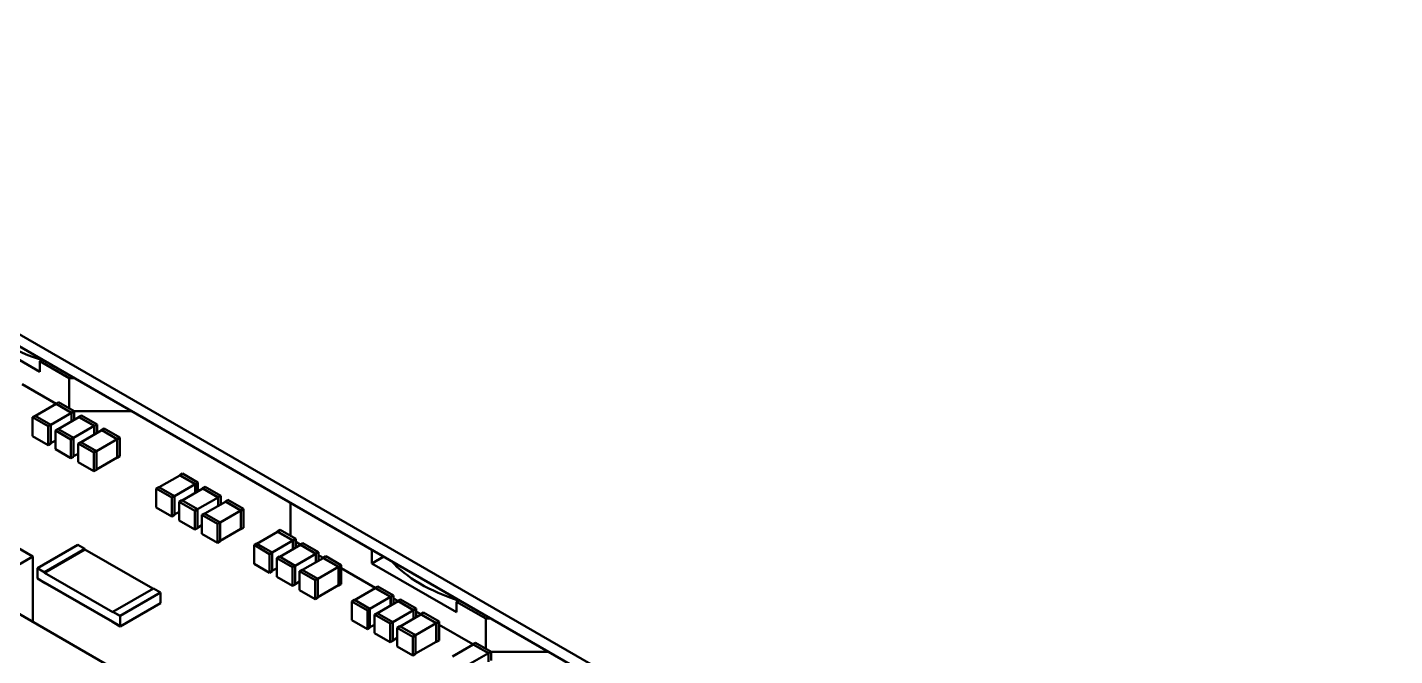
# Model space of a CAD drawing. Header units: millimetres. Extents: x 3324 to 4967, y 672 to 1683.
# Drawn here: x 4260.5 to 4334.7, y 1469.1 to 1503.3 of the extents above; entities that cross this region are included whole.
import ezdxf

# ---------------------------------------------------------------- set-up
doc = ezdxf.new("R2010")
doc.units = ezdxf.units.MM
doc.header["$LTSCALE"] = 1.8
doc.layers.add('외형선(ISO)', color=7, linetype='Continuous', lineweight=50)
doc.layers.add('좁은 외형선(ISO)', color=7, linetype='Continuous', lineweight=35)

msp = doc.modelspace()

# ---------------------------------------------------------------- linework, layer by layer
at = {"layer": '외형선(ISO)'}
for p, q in [((4206.535, 1517.477), (4342.229, 1439.134)), ((4341.663, 1438.807), (4206.535, 1516.823)), ((4261.124, 1484.565), (4256.528, 1487.219)), ((4261.124, 1485.136), (4261.271, 1485.222)), ((4262.715, 1484.218), (4261.124, 1485.136)), ((4261.124, 1485.136), (4261.124, 1484.565)), ((4262.008, 1482.83), (4260.169, 1483.891)), ((4262.715, 1484.218), (4262.715, 1482.585)), ((4263.01, 1484.218), (4262.715, 1484.218)), ((4262.149, 1482.911), (4262.008, 1482.83)), ((4262.149, 1482.911), (4262.998, 1482.422)), ((4260.877, 1482.177), (4260.735, 1482.095)), ((4260.877, 1482.177), (4261.725, 1481.687)), ((4262.016, 1482.815), (4260.894, 1482.167)), ((4262.848, 1482.335), (4261.725, 1481.686)), ((4262.008, 1482.83), (4262.856, 1482.34)), ((4262.008, 1482.83), (4262.008, 1482.81)), ((4262.016, 1482.815), (4262.848, 1482.335)), ((4262.848, 1482.335), (4262.848, 1481.866)), ((4262.998, 1482.422), (4262.856, 1482.34)), ((4262.856, 1482.34), (4262.856, 1481.871)), ((4262.998, 1482.422), (4266.121, 1482.422)), ((4262.998, 1482.422), (4262.998, 1481.953)), ((4263.387, 1482.197), (4263.245, 1482.115)), ((4263.245, 1482.115), (4264.094, 1481.626)), ((4263.245, 1482.115), (4263.245, 1482.095)), ((4263.387, 1482.197), (4264.235, 1481.707)), ((4260.735, 1482.095), (4261.584, 1481.605)), ((4260.735, 1482.095), (4260.735, 1481.074)), ((4261.725, 1481.687), (4261.584, 1481.605)), ((4261.584, 1481.605), (4261.584, 1480.584)), ((4261.725, 1481.687), (4261.725, 1480.666)), ((4262.114, 1481.462), (4261.973, 1481.381)), ((4261.973, 1481.381), (4262.821, 1480.891)), ((4261.973, 1481.381), (4261.973, 1480.36)), ((4262.114, 1481.462), (4262.962, 1480.972)), ((4263.254, 1482.1), (4262.131, 1481.452)), ((4264.085, 1481.62), (4262.962, 1480.972)), ((4263.254, 1482.1), (4264.085, 1481.62)), ((4264.491, 1481.386), (4263.369, 1480.738)), ((4264.085, 1481.62), (4264.085, 1481.152)), ((4264.235, 1481.707), (4264.094, 1481.626)), ((4264.094, 1481.626), (4264.094, 1481.156)), ((4264.235, 1481.707), (4264.235, 1481.238)), ((4264.624, 1481.483), (4264.483, 1481.401)), ((4264.483, 1481.401), (4265.331, 1480.911)), ((4264.483, 1481.401), (4264.483, 1481.381)), ((4264.491, 1481.386), (4265.323, 1480.906)), ((4264.624, 1481.483), (4265.473, 1480.993)), ((4260.735, 1481.074), (4261.584, 1480.584)), ((4261.725, 1480.666), (4261.584, 1480.584)), ((4261.973, 1480.829), (4261.725, 1480.686)), ((4262.962, 1480.972), (4262.821, 1480.891)), ((4262.821, 1480.891), (4262.821, 1479.87)), ((4262.962, 1480.972), (4262.962, 1479.952)), ((4263.351, 1480.748), (4263.21, 1480.666)), ((4263.21, 1480.666), (4264.058, 1480.176)), ((4263.21, 1480.666), (4263.21, 1479.646)), ((4263.351, 1480.748), (4264.2, 1480.258)), ((4265.323, 1480.906), (4264.2, 1480.257)), ((4265.323, 1480.906), (4265.323, 1479.906)), ((4265.473, 1480.993), (4265.331, 1480.911)), ((4265.331, 1480.911), (4265.331, 1479.89)), ((4265.473, 1480.993), (4265.473, 1479.972)), ((4261.973, 1480.36), (4262.821, 1479.87)), ((4262.962, 1479.952), (4262.821, 1479.87)), ((4263.21, 1480.115), (4262.962, 1479.972)), ((4264.2, 1480.258), (4264.058, 1480.176)), ((4264.058, 1480.176), (4264.058, 1479.156)), ((4264.2, 1480.258), (4264.2, 1479.237)), ((4265.323, 1479.906), (4264.2, 1479.257)), ((4265.314, 1479.9), (4265.331, 1479.89)), ((4265.473, 1479.972), (4265.331, 1479.89)), ((4263.21, 1479.646), (4264.058, 1479.156)), ((4264.2, 1479.237), (4264.058, 1479.156)), ((4268.734, 1478.936), (4267.611, 1478.288)), ((4269.565, 1478.456), (4268.443, 1477.808)), ((4268.867, 1479.033), (4268.725, 1478.951)), ((4268.725, 1478.951), (4269.574, 1478.462)), ((4268.725, 1478.951), (4268.725, 1478.931)), ((4268.734, 1478.936), (4269.565, 1478.456)), ((4268.867, 1479.033), (4269.715, 1478.543)), ((4269.565, 1478.456), (4269.565, 1477.988)), ((4269.715, 1478.543), (4269.574, 1478.462)), ((4269.574, 1478.462), (4269.574, 1477.993)), ((4269.715, 1478.543), (4269.715, 1478.074)), ((4267.594, 1478.298), (4267.453, 1478.217)), ((4267.453, 1478.217), (4268.301, 1477.727)), ((4267.453, 1478.217), (4267.453, 1477.196)), ((4267.594, 1478.298), (4268.443, 1477.808)), ((4268.443, 1477.808), (4268.301, 1477.727)), ((4268.301, 1477.727), (4268.301, 1476.706)), ((4268.443, 1477.808), (4268.443, 1476.788)), ((4269.971, 1478.222), (4268.849, 1477.574)), ((4270.803, 1477.742), (4269.68, 1477.094)), ((4270.104, 1478.319), (4269.963, 1478.237)), ((4269.963, 1478.237), (4270.811, 1477.747)), ((4269.963, 1478.237), (4269.963, 1478.217)), ((4269.971, 1478.222), (4270.803, 1477.742)), ((4270.104, 1478.319), (4270.953, 1477.829)), ((4270.803, 1477.742), (4270.803, 1477.273)), ((4270.953, 1477.829), (4270.811, 1477.747)), ((4270.811, 1477.747), (4270.811, 1477.278)), ((4270.953, 1477.829), (4270.953, 1477.36)), ((4267.453, 1477.196), (4268.301, 1476.706)), ((4268.69, 1476.951), (4268.443, 1476.808)), ((4268.831, 1477.584), (4268.69, 1477.502)), ((4268.69, 1477.502), (4269.539, 1477.012)), ((4268.69, 1477.502), (4268.69, 1476.482)), ((4268.831, 1477.584), (4269.68, 1477.094)), ((4269.68, 1477.094), (4269.539, 1477.012)), ((4269.539, 1477.012), (4269.539, 1475.992)), ((4269.68, 1477.094), (4269.68, 1476.073)), ((4271.209, 1477.508), (4270.086, 1476.859)), ((4272.04, 1477.027), (4270.917, 1476.379)), ((4271.342, 1477.604), (4271.2, 1477.523)), ((4271.2, 1477.523), (4272.049, 1477.033)), ((4271.2, 1477.523), (4271.2, 1477.503)), ((4271.209, 1477.508), (4272.04, 1477.027)), ((4271.342, 1477.604), (4272.19, 1477.114)), ((4272.04, 1477.027), (4272.04, 1476.027)), ((4272.19, 1477.114), (4272.049, 1477.033)), ((4272.049, 1477.033), (4272.049, 1476.012)), ((4272.19, 1477.114), (4272.19, 1476.094)), ((4274.736, 1475.645), (4274.736, 1477.448)), ((4268.443, 1476.788), (4268.301, 1476.706)), ((4268.69, 1476.482), (4269.539, 1475.992)), ((4269.927, 1476.236), (4269.68, 1476.093)), ((4270.069, 1476.869), (4269.927, 1476.788)), ((4269.927, 1476.788), (4270.776, 1476.298)), ((4269.927, 1476.788), (4269.927, 1475.767)), ((4270.069, 1476.869), (4270.917, 1476.38)), ((4270.917, 1476.38), (4270.776, 1476.298)), ((4270.776, 1476.298), (4270.776, 1475.277)), ((4270.917, 1476.38), (4270.917, 1475.359)), ((4260.753, 1474.532), (4258.437, 1475.869)), ((4269.68, 1476.073), (4269.539, 1475.992)), ((4269.927, 1475.767), (4270.776, 1475.277)), ((4272.04, 1476.027), (4270.917, 1475.379)), ((4272.031, 1476.022), (4272.049, 1476.012)), ((4272.19, 1476.094), (4272.049, 1476.012)), ((4274.037, 1475.875), (4272.915, 1475.226)), ((4274.17, 1475.971), (4274.029, 1475.89)), ((4274.029, 1475.89), (4274.877, 1475.4)), ((4274.029, 1475.89), (4274.029, 1475.87)), ((4274.037, 1475.875), (4274.869, 1475.394)), ((4274.17, 1475.971), (4275.019, 1475.481)), ((4275.019, 1475.481), (4274.877, 1475.4)), ((4275.019, 1475.481), (4275.019, 1475.012)), ((4263.192, 1475.165), (4261, 1473.899)), ((4263.581, 1474.94), (4261.389, 1473.675)), ((4263.581, 1474.912), (4261.389, 1473.646)), ((4263.192, 1475.165), (4263.581, 1474.94)), ((4263.581, 1474.94), (4263.581, 1474.912)), ((4263.581, 1474.912), (4267.269, 1472.783)), ((4270.917, 1475.359), (4270.776, 1475.277)), ((4272.897, 1475.236), (4272.756, 1475.155)), ((4272.756, 1475.155), (4273.604, 1474.665)), ((4272.756, 1475.155), (4272.756, 1474.134)), ((4272.897, 1475.236), (4273.746, 1474.747)), ((4273.746, 1474.747), (4273.604, 1474.665)), ((4274.869, 1475.394), (4273.746, 1474.746)), ((4273.746, 1474.747), (4273.746, 1473.726)), ((4275.275, 1475.16), (4274.152, 1474.512)), ((4274.869, 1475.394), (4274.869, 1474.926)), ((4274.877, 1475.4), (4274.877, 1474.931)), ((4275.266, 1475.175), (4275.019, 1475.318)), ((4275.408, 1475.257), (4275.266, 1475.175)), ((4275.266, 1475.175), (4276.115, 1474.685)), ((4275.266, 1475.175), (4275.266, 1475.155)), ((4275.275, 1475.16), (4276.106, 1474.68)), ((4275.408, 1475.257), (4276.256, 1474.767)), ((4276.256, 1474.767), (4276.115, 1474.685)), ((4276.256, 1474.767), (4276.256, 1474.298)), ((4279.155, 1474.155), (4279.155, 1474.896)), ((4252.763, 1469.919), (4260.753, 1474.532)), ((4260.753, 1474.532), (4260.753, 1470.98)), ((4272.756, 1474.134), (4273.604, 1473.644)), ((4273.604, 1474.665), (4273.604, 1473.644)), ((4274.135, 1474.522), (4273.993, 1474.44)), ((4273.993, 1474.44), (4274.842, 1473.95)), ((4273.993, 1474.44), (4273.993, 1473.42)), ((4274.135, 1474.522), (4274.983, 1474.032)), ((4274.983, 1474.032), (4274.842, 1473.95)), ((4274.842, 1473.95), (4274.842, 1472.93)), ((4276.106, 1474.68), (4274.983, 1474.032)), ((4274.983, 1474.032), (4274.983, 1473.011)), ((4276.512, 1474.446), (4275.39, 1473.798)), ((4276.106, 1474.68), (4276.106, 1474.211)), ((4276.115, 1474.685), (4276.115, 1474.216)), ((4277.344, 1473.966), (4276.221, 1473.317)), ((4276.504, 1474.461), (4276.256, 1474.604)), ((4276.645, 1474.542), (4276.504, 1474.461)), ((4276.504, 1474.461), (4277.352, 1473.971)), ((4276.504, 1474.461), (4276.504, 1474.441)), ((4276.512, 1474.446), (4277.344, 1473.966)), ((4276.645, 1474.542), (4277.494, 1474.052)), ((4277.344, 1473.966), (4277.344, 1472.965)), ((4277.494, 1474.052), (4277.352, 1473.971)), ((4277.352, 1473.971), (4277.352, 1472.95)), ((4277.494, 1474.052), (4277.494, 1473.032)), ((4279.155, 1474.155), (4279.798, 1474.525)), ((4283.751, 1471.501), (4279.155, 1474.155)), ((4261, 1473.328), (4261, 1473.899)), ((4261, 1473.899), (4261.389, 1473.675)), ((4261.425, 1473.083), (4261, 1473.328)), ((4261.389, 1473.675), (4261.389, 1473.646)), ((4261.389, 1473.646), (4265.101, 1471.503)), ((4273.746, 1473.726), (4273.604, 1473.644)), ((4273.993, 1473.889), (4273.746, 1473.746)), ((4273.993, 1473.42), (4274.842, 1472.93)), ((4275.372, 1473.808), (4275.231, 1473.726)), ((4275.231, 1473.726), (4276.079, 1473.236)), ((4275.231, 1473.726), (4275.231, 1472.705)), ((4275.372, 1473.808), (4276.221, 1473.318)), ((4276.221, 1473.318), (4276.079, 1473.236)), ((4276.079, 1473.236), (4276.079, 1472.215)), ((4276.221, 1473.318), (4276.221, 1472.297)), ((4279.332, 1472.828), (4277.494, 1473.889)), ((4269.443, 1465.963), (4258.108, 1472.507)), ((4265.066, 1470.98), (4261.425, 1473.083)), ((4267.294, 1472.797), (4265.101, 1471.532)), ((4267.682, 1472.573), (4265.49, 1471.307)), ((4267.682, 1472.573), (4267.294, 1472.797)), ((4267.682, 1472.001), (4267.682, 1472.573)), ((4274.983, 1473.011), (4274.842, 1472.93)), ((4275.231, 1473.174), (4274.983, 1473.031)), ((4275.231, 1472.705), (4276.079, 1472.215)), ((4277.344, 1472.965), (4276.221, 1472.317)), ((4277.335, 1472.96), (4277.352, 1472.95)), ((4277.494, 1473.032), (4277.352, 1472.95)), ((4279.34, 1472.813), (4278.218, 1472.165)), ((4279.473, 1472.909), (4279.332, 1472.828)), ((4279.332, 1472.828), (4280.181, 1472.338)), ((4279.332, 1472.828), (4279.332, 1472.808)), ((4279.34, 1472.813), (4280.172, 1472.333)), ((4279.473, 1472.909), (4280.322, 1472.42)), ((4267.682, 1472.001), (4265.49, 1470.735)), ((4276.221, 1472.297), (4276.079, 1472.215)), ((4278.201, 1472.175), (4278.059, 1472.093)), ((4278.059, 1472.093), (4278.908, 1471.603)), ((4278.059, 1472.093), (4278.059, 1471.072)), ((4278.201, 1472.175), (4279.049, 1471.685)), ((4280.172, 1472.333), (4279.049, 1471.684)), ((4280.578, 1472.098), (4279.455, 1471.45)), ((4280.172, 1472.333), (4280.172, 1471.864)), ((4280.322, 1472.42), (4280.181, 1472.338)), ((4280.181, 1472.338), (4280.181, 1471.869)), ((4280.322, 1472.42), (4280.322, 1471.95)), ((4280.569, 1472.113), (4280.322, 1472.256)), ((4280.711, 1472.195), (4280.569, 1472.113)), ((4280.569, 1472.113), (4281.418, 1471.623)), ((4280.569, 1472.113), (4280.569, 1472.093)), ((4280.578, 1472.098), (4281.409, 1471.618)), ((4280.711, 1472.195), (4281.559, 1471.705)), ((4283.751, 1472.072), (4283.899, 1472.158)), ((4285.342, 1471.154), (4283.751, 1472.072)), ((4283.751, 1472.072), (4283.751, 1471.501)), ((4265.066, 1470.98), (4265.49, 1470.735)), ((4265.49, 1471.307), (4265.101, 1471.532)), ((4265.101, 1471.532), (4265.101, 1471.503)), ((4265.49, 1470.735), (4265.49, 1471.307)), ((4278.059, 1471.072), (4278.908, 1470.582)), ((4279.049, 1471.685), (4278.908, 1471.603)), ((4278.908, 1471.603), (4278.908, 1470.582)), ((4279.049, 1471.685), (4279.049, 1470.664)), ((4279.438, 1471.46), (4279.297, 1471.378)), ((4279.297, 1471.378), (4280.145, 1470.889)), ((4279.297, 1471.378), (4279.297, 1470.358)), ((4279.438, 1471.46), (4280.287, 1470.97)), ((4281.409, 1471.618), (4280.287, 1470.97)), ((4281.815, 1471.384), (4280.693, 1470.736)), ((4281.409, 1471.618), (4281.409, 1471.149)), ((4281.559, 1471.705), (4281.418, 1471.623)), ((4281.418, 1471.623), (4281.418, 1471.154)), ((4281.559, 1471.705), (4281.559, 1471.236)), ((4281.807, 1471.399), (4281.559, 1471.542)), ((4281.948, 1471.481), (4281.807, 1471.399)), ((4281.807, 1471.399), (4282.655, 1470.909)), ((4281.807, 1471.399), (4281.807, 1471.379)), ((4281.815, 1471.384), (4282.647, 1470.904)), ((4281.948, 1471.481), (4282.797, 1470.991)), ((4282.797, 1470.991), (4282.655, 1470.909)), ((4282.797, 1470.991), (4282.797, 1469.97)), ((4285.342, 1471.154), (4285.342, 1469.521)), ((4285.637, 1471.154), (4285.342, 1471.154)), ((4279.049, 1470.664), (4278.908, 1470.582)), ((4279.297, 1470.827), (4279.049, 1470.684)), ((4279.297, 1470.358), (4280.145, 1469.868)), ((4280.287, 1470.97), (4280.145, 1470.889)), ((4280.145, 1470.889), (4280.145, 1469.868)), ((4280.287, 1470.97), (4280.287, 1469.95)), ((4280.675, 1470.746), (4280.534, 1470.664)), ((4280.534, 1470.664), (4281.383, 1470.174)), ((4280.534, 1470.664), (4280.534, 1469.643)), ((4280.675, 1470.746), (4281.524, 1470.256)), ((4281.524, 1470.256), (4281.383, 1470.174)), ((4282.647, 1470.904), (4281.524, 1470.255)), ((4281.524, 1470.256), (4281.524, 1469.235)), ((4282.647, 1470.904), (4282.647, 1469.903)), ((4282.655, 1470.909), (4282.655, 1469.888)), ((4284.635, 1469.766), (4282.797, 1470.827)), ((4280.287, 1469.95), (4280.145, 1469.868)), ((4280.534, 1470.112), (4280.287, 1469.97)), ((4280.534, 1469.643), (4281.383, 1469.154)), ((4281.383, 1470.174), (4281.383, 1469.154)), ((4282.647, 1469.903), (4281.524, 1469.255)), ((4282.638, 1469.898), (4282.655, 1469.888)), ((4282.797, 1469.97), (4282.655, 1469.888)), ((4284.644, 1469.751), (4283.521, 1469.103)), ((4284.777, 1469.848), (4284.635, 1469.766)), ((4284.635, 1469.766), (4285.484, 1469.276)), ((4284.635, 1469.766), (4284.635, 1469.746)), ((4284.644, 1469.751), (4285.475, 1469.271)), ((4284.777, 1469.848), (4285.625, 1469.358)), ((4281.524, 1469.235), (4281.383, 1469.154)), ((4285.475, 1469.271), (4284.352, 1468.622)), ((4285.475, 1469.271), (4285.475, 1468.802)), ((4285.625, 1469.358), (4285.484, 1469.276)), ((4285.484, 1469.276), (4285.484, 1468.807)), ((4285.625, 1469.358), (4288.749, 1469.358)), ((4285.625, 1469.358), (4285.625, 1468.889))]:
    msp.add_line(p, q, dxfattribs=at)
for centre in [(4265.543, 1489.77), (4288.171, 1476.706)]:
    msp.add_ellipse(centre, major_axis=(-9, 0), ratio=0.57735, start_param=0.482934, end_param=1.072666, dxfattribs=at)
at = {"layer": '좁은 외형선(ISO)'}
for p, q in [((4261.025, 1473.342), (4261.025, 1473.857)), ((4261.025, 1473.857), (4261.389, 1473.646)), ((4261.425, 1473.111), (4261.025, 1473.342)), ((4261.425, 1473.111), (4261.425, 1473.083)), ((4261.425, 1473.111), (4265.066, 1471.009)), ((4265.466, 1470.778), (4265.066, 1471.009)), ((4265.066, 1471.009), (4265.066, 1470.98)), ((4265.101, 1471.503), (4265.466, 1471.293)), ((4265.466, 1471.293), (4265.466, 1470.778))]:
    msp.add_line(p, q, dxfattribs=at)

doc.saveas('drawing.dxf')
